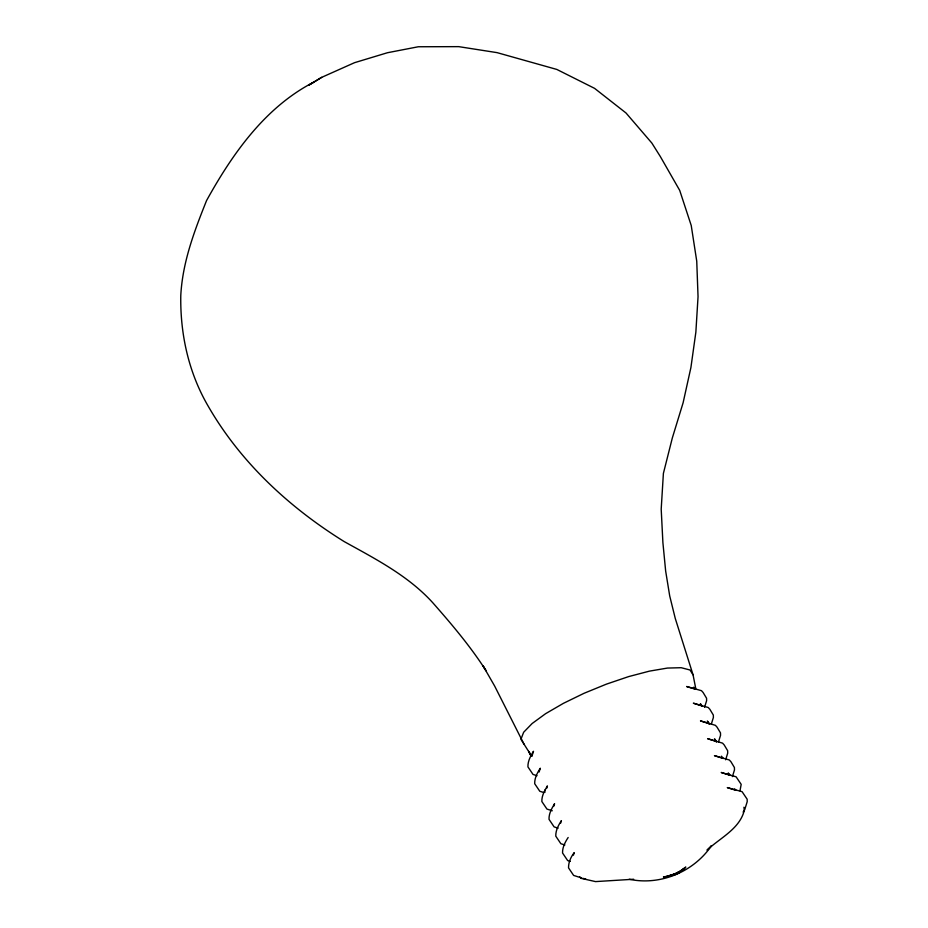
<?xml version="1.0" encoding="UTF-8"?>
<svg xmlns="http://www.w3.org/2000/svg" width="928" height="928" viewBox="0 0 928 928"><rect width="100%" height="100%" fill="white"/><g stroke="black" fill="none" stroke-linecap="round" stroke-linejoin="round"><path stroke-width="1.39" d="M539.122 772.003L540.293 768.222C537.277 772.827 534.493 778.093 534.702 783.719L539.794 791.259L543.785 792.535M546.627 788.44L547.416 785.912C544.574 790.656 541.616 795.853 541.859 801.537L546.952 809.077L552.288 810.77M553.784 806.246L554.573 803.729C551.731 808.462 548.773 813.659 549.028 819.343L554.109 826.883L558.111 828.159M560.605 823.206L561.382 820.677C558.366 825.282 555.582 830.548 555.791 836.174L560.872 843.714L564.874 844.99M573.446 855.152L574.223 852.623C570.848 856.938 568.412 862.356 568.539 867.877L573.62 875.417L581.624 877.958M704.538 707.333L706.626 700.663L706.556 698.227L703.088 692.462L701.475 690.687L686.65 686.511L694.19 688.854M711.312 724.153L713.388 717.495L713.33 715.059L709.862 709.294L708.238 707.519L693.355 703.192L700.918 705.605M718.469 741.971L720.546 735.301L720.488 732.876L717.019 727.1L715.407 725.336L700.466 720.882L709.294 723.689L707.333 721.056L709.27 724.269M725.638 759.788L727.714 753.118L727.645 750.694L724.176 744.917L722.564 743.154L707.623 738.7L716.462 741.507L714.49 738.862L716.428 742.075M732.401 776.62L734.477 769.95L734.419 767.526L730.951 761.749L729.327 759.986L714.444 755.647L723.272 758.454L721.45 756.181M739.999 790.784L741.182 784.357L736.101 776.817L721.207 772.479L730.034 775.286L728.225 773.012L729.512 775.158M531.895 756.285L533.496 751.286C530.619 756.007 527.696 761.215 527.939 766.888L533.02 774.428L537.022 775.704M568.156 837.508C565.129 842.114 562.345 847.38 562.554 853.006L567.646 860.546L570.314 861.393M743.108 812.093L744.732 809.645L747.214 801.641L747.156 799.217L742.075 791.677L727.285 787.594L734.848 789.995M679.192 872.656L684.678 868.202L681.14 870.963L669.181 876.276L675.781 874.454L679.192 872.656L665.968 876.635L677.95 873.016M321.68 77.349L309.07 85.005L321.68 77.349L354.496 62.698L387.452 52.734L418.319 46.76L458.71 46.644L497.072 52.641L556.823 69.438L594.57 88.357L626.017 112.996L651.85 143.063L660.307 156.507L679.702 190.379L691.232 225.504L696.742 261.186L698.042 296.728L695.861 332.166L690.919 367.488L683.112 402.764L672.313 438.016L663.392 473.408L661.2 509.147L662.894 542.567L665.654 571.033L669.703 595.904L675.282 618.5L693.054 674.83L695.768 688.588M313.397 82.337C264.979 107.381 232.29 154.036 206.561 200.564C194.3 231.176 182.549 262.148 180.786 295.44C180.113 334.15 188.639 372.731 208.266 406.302C240.677 462.562 289.42 507.593 344.253 541.616C375.689 559.062 408.285 575.743 432.784 602.748C451.6 624.126 470.055 645.923 485.53 669.9M679.702 871.392L685.827 867.065C679.69 872.401 671.594 876.519 663.427 877.018L666.026 876.496M676.408 873.097L678.6 871.96M633.673 879.245L595.521 881.6L581.148 878.352L579.594 876.716M629.23 879.257C660.284 885.892 693.715 871.868 711.486 845.698L707.032 850.222C719.942 837.914 739.593 829.122 744.314 810.376L743.954 807.221M582.946 878.375L585.696 878.978M734.593 788.87L736.113 790.401M695.443 689.249L693.726 687.196L694.956 689.202M702.183 705.999L700.362 703.726L701.661 705.872M693.054 674.83L690.003 669.993L681.198 667.708L667.429 668.067L649.461 671.13L628.662 676.593L606.344 684.168L584.083 693.274L563.4 703.343L545.641 713.655L532.138 723.515L523.647 732.262L520.933 739.268L531.616 756.169L528.624 751.367L530.607 755.276M523.984 744.117L494.682 686.105L483.012 665.794L486.318 671.048M544.643 790.18L544.91 792.384"/></g></svg>
